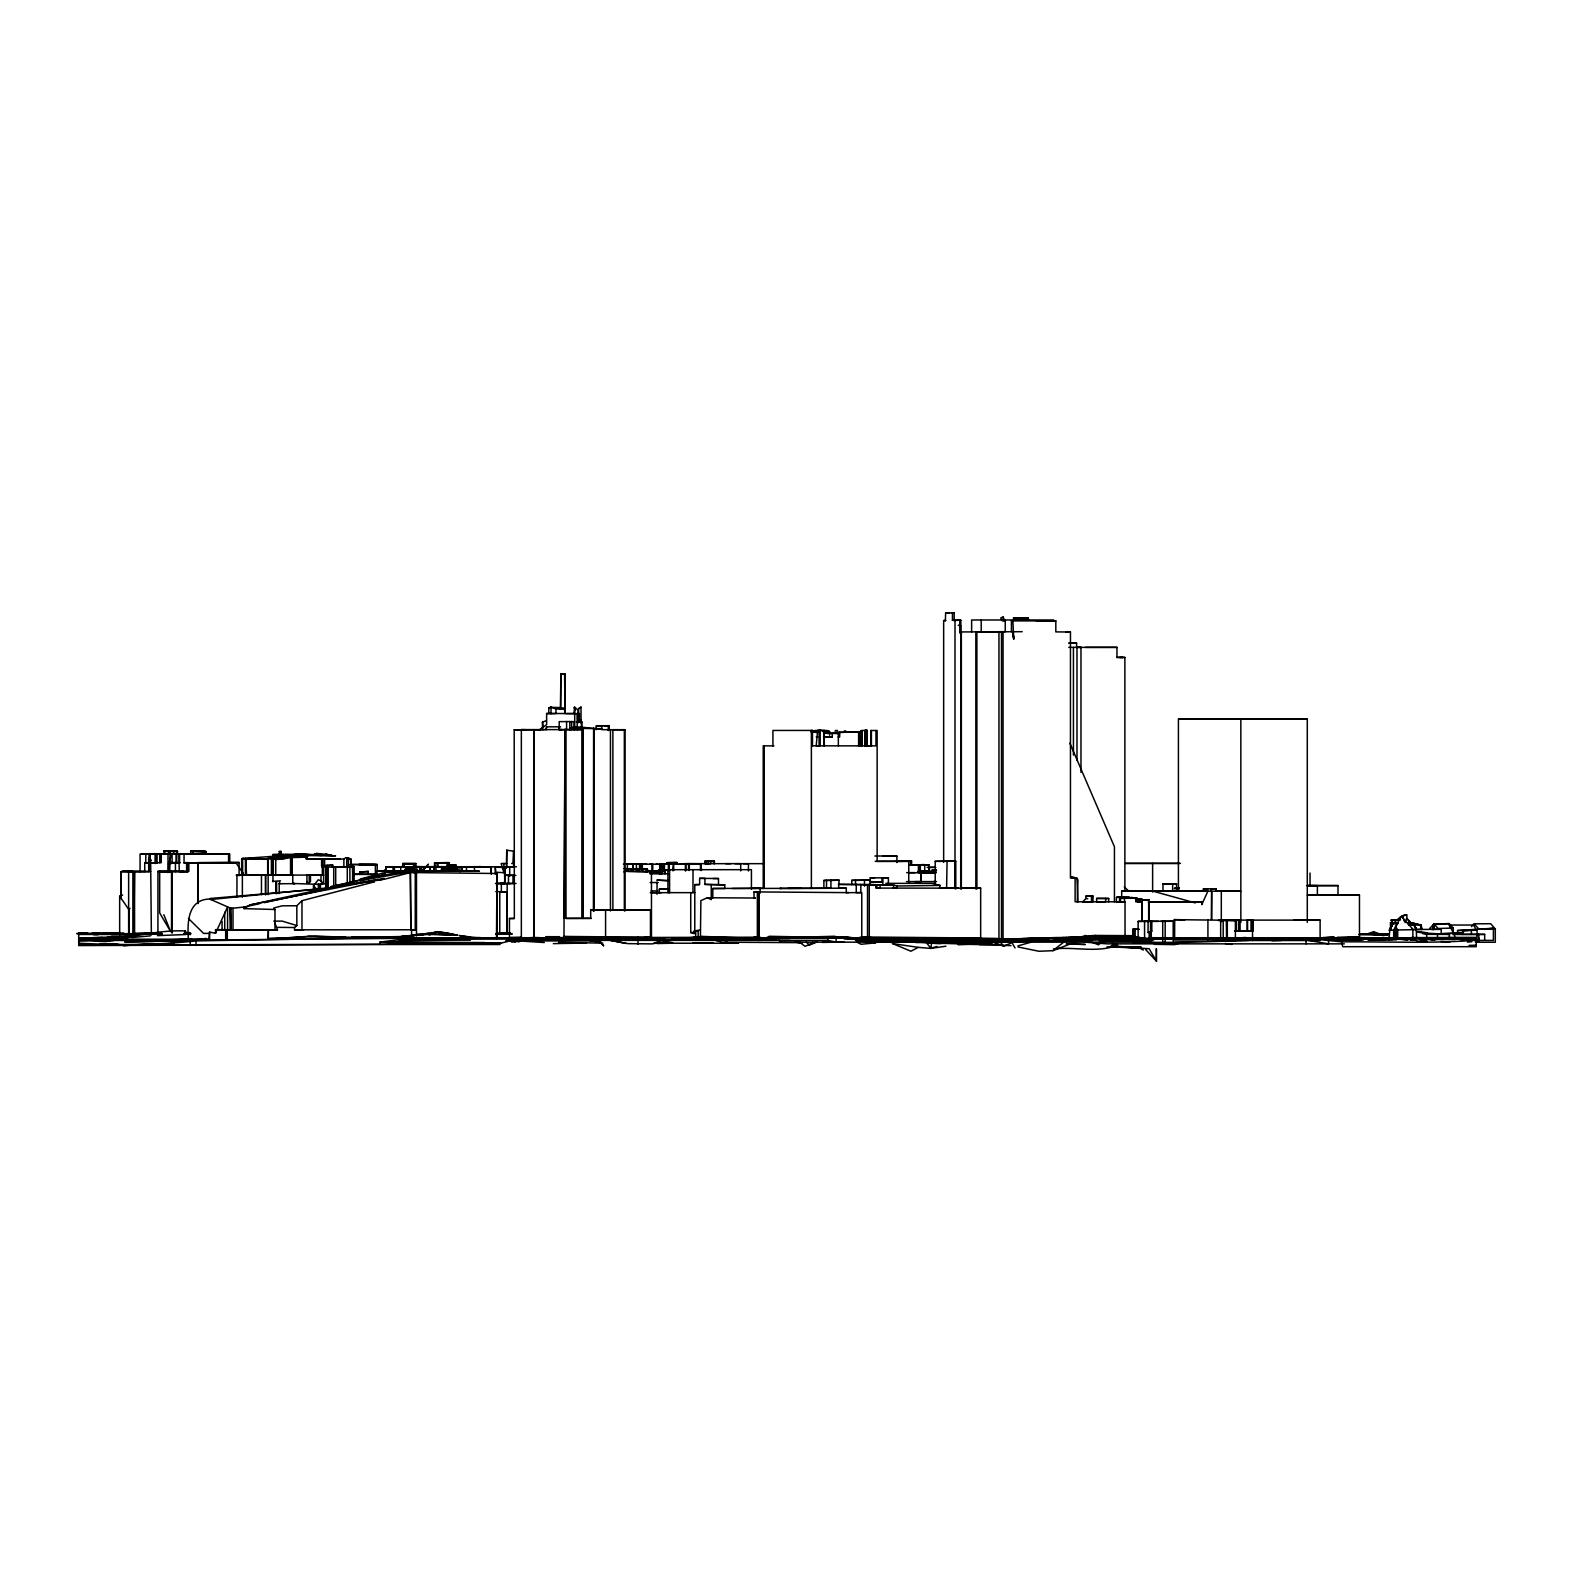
<?xml version="1.0" encoding="UTF-8"?>
<svg xmlns="http://www.w3.org/2000/svg" width="1574" height="1574" viewBox="0 0 1574 1574"><rect width="100%" height="100%" fill="white"/><g stroke="black" fill="none" stroke-linecap="round" stroke-linejoin="round"><path stroke-width="1.5" d="M491.108 873.57L491.285 867.097L466.494 866.821L466.494 870.973M161.65 933.362L146.402 933.795L162.102 933.736M1334.083 936.983L1319.425 937.848L1334.024 937.396L1329.184 937.809M564.574 709.028L564.948 713.534M190.611 934.543L185.319 934.13L187.208 933.382M559.183 729.667L559.183 721.64L569.808 721.561L569.808 729.647L559.183 729.667L559.596 727.837M385.374 871.189L385.61 869.832L384.43 870.088L385.374 871.189L376.029 871.15L376.029 875.538M1389.114 938.124L1385.1 938.675L1389.075 937.533M546.631 726.814L546.04 729.667L546.631 726.814L560.58 726.814M511.688 866.802L513.636 866.802L513.636 851.219L506.769 850.157L506.316 868.376M340.004 858.873L307.304 859.089L305.809 854.505L298.352 854.348L298.352 856.394L305.809 857.023M306.93 883.014L306.93 875.223L310.452 875.203L310.452 881.479L309.212 883.152L306.93 883.014L307.304 881.538M1390.176 928.621L1390.176 928.621C1390.236 924.076 1413.649 903.889 1405.011 922.6M513.636 851.219L513.026 863.536L511.688 863.516M208.909 938.989L209.617 932.083L215.54 933.264L227.581 906.899L227.581 929.703L230.138 929.742L230.138 908.021L209.657 899.01C186.755 899.639 187.385 924.135 188.427 940.878M958.881 625.252L960.514 625.37L958.31 625.35M274.978 923.21L277.477 929.821L231.024 929.762L230.138 908.021M1333.926 937.789L1349.193 937.376M1345.632 938.93L1350.905 938.635L1346.754 938.852M764.098 937.907L829.852 937.651A283.753 229.096 -90 0 0 823.025 937.317L795.755 937.337A141.562 114.292 -90 0 0 788.948 937.337L764.098 937.907L764.02 940.367M368.021 874.436L368.139 871.347L359.659 872.035L359.659 874.416M83.147 934.169L78.7 933.835L162.102 934.031M1125.567 937.848L1126.925 939.068L1126.059 938.045M1039.312 938.911L1082.951 936.805L1080.335 937.317L1085.371 935.507L1085.371 937.789L1095.799 935.448L1134.48 935.684M1390.255 929.309L1392.38 923.741L1390.472 929.565M1392.38 924.095L1390.058 929.427L1392.754 924.332M1351.535 938.635C1334.181 938.635 1369.026 937.573 1358.283 937.651M1393.679 939.973L1393.679 930.175L1401.194 916.343L1412.803 929.073L1412.94 937.927M578.642 708.654L581.042 707.238L578.642 708.654L578.642 722.722M330.501 887.657L210.778 899.502L210.778 898.439L331.445 888.11M651.892 864.185L651.892 871.268L659.978 870.717L659.526 864.185M1171.292 943.849L1171.981 942.826L1248.576 940.426M477.197 937.907L759.77 937.199L759.77 940.367M1388.898 939.973L1389.94 928.66M147.602 933.677L82.104 933.677M1395.626 937.907L1395.626 926.358L1397.555 923.997M421.95 871.504L428.462 864.165L422.953 870.068M128.871 935.015L128.871 909.556L130.012 908.296M299.237 856.354L268.19 858.676L268.151 894.603M521.899 938.576L519.027 941.586L506.375 941.095M1471.513 926.614L1474.228 923.82L1490.696 923.722L1495.3 928.975L1495.3 942.255L1476.392 942.255M1429.763 928.345L1433.402 924.627L1433.048 929.545M1433.048 924.627L1449.142 923.604L1453.215 928.03L1453.215 934.917M274.978 929.801L274.978 909.497L273.738 908.021L282.218 905.817L296.837 905.758L301.972 900.682L374.022 881.952L374.022 880.476L384.312 879.256L410.519 872.547L410.853 929.762L410.243 872.626M313.482 890.569L313.482 885.788L318.263 879.768L320.998 880.928L322.336 883.703M300.3 854.643L303.625 854.288L267.678 858.519L267.678 875.085M272.479 881.401L280.487 880.81M1101.918 941.685L1098.475 944.853L1092.022 942.255M1147.426 940.524L1153.349 939.422L1138.14 941.114L1099.144 940.701L1125.076 940.052L1112.051 939.107M277.477 927.342L294.554 927.519L296.837 925.551L296.837 905.758M188.9 939.206L87.691 939.304C120.923 942.196 151.911 929.309 185.201 930.962L185.339 933.992L187.837 933.382M560.836 673.869L560.58 707.808L560.836 673.869L565.105 674.046L565.105 713.593L564.574 673.967M119.939 933.5L78.7 933.402L78.7 945.561L380.2 944.518L380.2 942.039L500.768 943.2C514.914 939.678 527.034 936.432 542.263 937.888M384.312 878.41L330.048 887.52L379.531 874.888M747.67 938.576L672.865 938.911L699.466 938.242L701.768 936.392L748.083 938.143M348.405 858.066L348.405 866.802L350.825 866.802L350.825 858.912L345.808 857.594L343.88 859.089L305.612 858.735M1018.083 946.977L1038.938 951.267L1052.927 950.676L1063.355 942.433M806.222 942.177L809.429 944.951L812.814 942.275M1151.814 921.282L1148.076 921.302L1148.076 932.516L1151.814 931.1L1151.814 921.282L1173.201 921.262L1173.201 942.373L1132.709 942.373L1132.709 929.309L1139.084 929.25M1085.922 898.518L1082.814 901.843L1092.986 901.823L1092.986 896.059L1085.922 896.118L1085.922 898.518L1087.772 898.734M1333.749 937.966L1297.92 938.832L1412.429 939.403L1420.555 941.842L1427.284 941.862L1419.551 939.462L1476.215 938.793M117.145 939.166L78.7 939.304L111.754 939.521L106.009 940.288M1337.684 937.396L1337.782 938.773L1335.834 938.694L1337.684 937.396L1357.555 937.061M1147.721 940.445L1148.863 939.816M305.868 855.941L284.579 856.925L281.805 858.794L281.805 857.24M326.723 888.11L249.892 904.971L244.088 908.631L244.088 907.037L259.494 903.692M1148.076 932.516L1151.814 931.1M1000.749 941.429L993.863 941.311L991.62 942.59L987.075 940.524M359.993 879.315L398.871 872.449L406.033 872.527L360.112 880.633L361.627 878.666L385.984 872.271L496.99 873.511L496.99 938.458M916.816 940.839L921.4 940.957L870.461 941.783L855.784 940.622M268.583 858.263L307.343 857.141M759.022 938.635L766.007 937.848L773.247 940.367L759.77 938.852M1406.881 914.651L1400.23 917.091M945.876 946.21L930.864 948.394L918.272 947.371L910.893 951.227L892.635 943.593M548.814 707.966L551.372 707.021L548.814 707.966L548.814 712.747M563.964 939.501L564.968 729.569L566.345 729.608L521.348 729.608L521.348 939.501M209.657 899.01L210.778 898.439M383.623 874.298L384.981 873.609M931.749 940.544L867.786 939.56L883.86 941.232L938.852 940.426M1130.762 937.848L1127.673 939.068L1136.94 937.258L1149.65 938.635M319.01 889.29L319.01 884.391L325.68 883.801M525.047 938.694L519.027 941.586L512.396 940.504L544.309 942.551M695.531 936.786L711.054 937.396M953.451 620.431L960.829 620.215L960.711 888.857M189.49 932.516L187.916 933.146M268.111 939.107L307.835 936.392L352.95 937.297M690.73 892.635L690.73 932.516L694.783 932.457L694.783 884.627L699.643 884.431L699.643 878.351L704.916 878.371L704.916 884.391L711.271 884.608L711.271 899.62L707.336 897.751L700.883 900.623L700.371 940.426M789.991 937.907L769.765 938.419M1135.759 899.521L1141.957 899.108L1135.759 899.521L1135.759 901.843M992.958 941.882L1003.7 946.171L1012.023 942.669L1015.033 947.981M97.922 933.244L120.391 933.008M119.663 935.015L119.663 896.216L122.654 895.016M576.241 713.573L573.959 713.514L574.707 707.179L578.091 710.09L578.091 721.836L576.241 721.876M815.962 941.98L805.003 946.328L799.198 941.823M127.396 938.36L121.1 939.363L127.848 936.707M809.429 944.951L816.985 942.019M1052.927 950.676L1075.652 941.862M542.459 727.857L542.459 722.151L546.119 720.735M504.624 882.188L501.319 883.408L506.041 883.329M316.669 853.442L313.954 854.426L331.622 854.977L316.669 853.442L316.669 854.505M1061.348 938.163L1063.67 937.592L1014.482 939.048L1055.446 937.573A15.15 15.15 0 0 0 1056.646 937.533L1147.78 939.363L1229.786 938.517M1449.3 938.163L1411.248 937.632L1476.215 937.415L1476.215 946.702L1342.681 946.702L1341.658 941.842L1320.114 939.698L1364.009 939.383M1005.038 621.396L1003.13 617.008L1000.828 617.854L1001.831 620.628M373.294 877.092L360.112 880.633M1367.216 933.894L1373.512 931.828L1380.221 934.031M859.483 937.514L861.765 936.786M425.275 934.326L457.522 935.251L443.888 932.477A50.919 29.808 -90 0 0 438.772 931.887L426.928 934.267L417.11 934.346L410.598 936.589L351.651 937.022L358.833 937.396M786.567 888.444L823.891 888.307L823.891 880.437L839.119 880.22L838.844 884.372M671.764 938.714L688.645 938.714L698.148 936.864M1388.524 933.933L1373.689 934.385L1385.612 934.858M1316.907 938.832L1242.693 939.344L1261.994 938.261L1466.555 939.186M1406.881 918.744L1416.207 927.952L1416.58 937.927M652.895 871.052L652.895 872.527M79.015 934.444L139.692 934.523L134.026 936.176L78.7 938.202L102.507 937.474M1263.883 939.029L1291.152 938.065L1151.46 937.711L1247.218 938.93L1241.099 937.848M1335.834 938.694L1338.923 937.789M979.205 938.379L1013.066 938.911L979.481 940.878L923.722 941.114M1017.945 945.895L1031.068 942.177M763.174 938.635L766.007 937.848L769.391 939.363M930.293 948.335L936.983 946.486M326.841 853.934L321.765 855.528L300.3 854.229M365.129 879.177L366.349 878.843M326.841 881.696L325.739 881.735L327.038 881.715M737.163 938.596L730.375 939.245L734.901 938.891M569.572 728.25L601.858 728.703C594.834 729.883 570.536 723.627 570.044 729.628M172.963 862.67C163.303 867.904 176.347 851.79 168.025 853.423L168.025 872.626M206.312 939.639L197.694 939.855L205.958 938.438L210.09 939.993L480.385 937.651L475.525 937.632M886.024 941.626L976.824 940.563M1323.655 938.852L1327.295 937.966L1320.586 937.986M690.73 932.516L694.232 933.697L694.232 931.08L699.643 930.096M361.213 880.082L331.445 886.3M511.353 941.96L515.072 941.449M694.232 931.08L698.167 930.509L698.167 940.426M979.303 944.282L958.192 944.498L962.58 943.515M321.942 867.195L323.654 867.176L323.654 882.916L321.942 882.07M563.964 918.252L564.968 918.213M1090.92 940.465C1051.511 939.993 1011.236 942.433 972.299 941.232L976.765 941.252L923.544 941.114M952.054 942.373L939.147 943.692L911.74 941.941M264.275 902.669L326.605 889.192M409.299 937.927L412.683 937.592L394.012 937.002M1372.862 938.793L1382.916 937.533L1390.157 938.517M1242.004 937.848L1301.344 938.458L1220.794 938.714M1144.514 938.734L1173.201 938.242M244.088 907.037L231.024 908.414M574.254 937.632L571.756 937.573M844.038 942.019L822.336 942.413M940.032 885.434L932.064 883.348L885.887 883.368L897.16 886.005L940.032 885.434L939.501 888.169M877.603 939.658L874.337 939.717M249.892 904.971L374.022 880.476M279.208 893.52L279.208 883.742L280.487 883.506M496.184 934.346L510.507 934.13M841.106 937.002L851.77 939.304L845.494 937.002L836.089 936.766L773.168 937.278M420.376 934.936L423.642 934.484M1127.594 898.105L1131.706 897.377L1138.415 899.561M853.856 939.166L888.661 941.685M899.167 941.705L907.057 940.996L893.914 941.39M271.948 858.597L275.745 859.502L275.745 875.085L271.948 875.085L272.164 858.558L267.678 858.519M267.305 859.306L242.632 858.912L242.632 875.262M186.499 933.953L189.372 933.461L184.807 933.579M1411.248 929.349L1412.803 929.073M1385.12 938.478L1388.937 938.34M672.236 940.386L651.97 943.888L627.829 943.633L602.842 938.97M676.741 939.599L681.247 938.832M121.1 939.363L127.671 938.222M132.039 937.474L150.396 935.881M659.919 941.901L655.138 942.728L660.037 941.921M669.462 940.268L664.7 941.075L669.717 940.288M945.403 620.628L945.62 612.837L954.178 612.916L954.178 620.294L952.447 620.274L952.447 612.857L954.178 612.916M651.203 871.642L646.284 869.576L646.284 871.721L651.302 871.052M1140.186 941.154L1143.393 940.622L1138.14 941.114M1363.32 939.835L1325.151 939.776M271.574 938.596L280.211 938.537L269.862 938.202M412.29 935.9L437.887 931.887L444.498 934.307M517.295 938.478L380.2 937.711L196.042 940.898C157.046 945.167 117.893 945.187 78.7 943.2M1026.425 938.93L1081.771 936.983L1079.469 937.317M330.048 887.441L381.931 879.63M1421.224 929.624L1421.125 925.099L1422.03 928.916M1022.215 631.686L960.711 631.941M509.937 932.949L496.931 933.382M1471.493 938.93L1419.551 939.462L1470.529 939.068M769.115 938.379L765.062 938.379L769.391 936.274L818.441 937.317M1062.844 939.127L1053.399 939.363L1091.785 939.186L1055.761 939.363M1165.173 937.671L1148.292 938.537M1371.092 938.911L1385.1 937.711M1457.563 934.484L1457.563 930.529L1493.392 928.227L1493.392 940.406L1474.523 940.406M451.423 934.681L438.339 934.346M765.062 938.379L769.115 937.829M154.016 941.331L124.661 941.901L188.644 940.839L114.135 940.445L105.222 941.646L78.7 940.347M275.922 856.492L279.739 855.981L279.739 854.387L273.994 855.567M1076.203 937.179L1133.005 935.841M1141.052 947.233L1106.975 946.879M1132.316 937.671L1138.494 937.455M241.668 875.105L241.668 858.873L243.931 858.46L242.081 858.558L242.081 875.105L243.931 875.105M1466.496 939.973L1470.687 939.442M357.751 937.317L401.508 936.609L428.974 933.205M1483.652 929.388L1493.392 928.227M86.137 934.149L98.729 932.89L87.16 934.169M133.436 936.392L120.765 937.848L133.436 936.392L107.268 937.317M1245.703 937.455L1241.178 937.789L1269.549 937.789L1149.276 939.344L1161.573 938.97L1154.588 939.245L1161.573 938.97L1156.91 939.127M446.819 866.999L446.819 865.228L456.007 865.07L456.007 866.999M912.684 941.39L914.199 941.232M1037.148 940.426L1048.461 940.642M1114.726 938.97L1121.77 938.537C1085.234 941.272 1041.535 941.744 1000.926 939.658M619.153 938.812L627.967 939.993L638.021 938.891M923.781 942.039L915.871 942.59M1252.983 930.883L1253.12 920.101L1247.139 920.101L1247.139 930.903L1234.606 930.864L1252.983 930.883L1247.139 930.903M1062.981 938.95L1072.366 937.966M1385.71 939.521L1367.786 939.757L1392.439 940.131M446.819 865.228L456.007 865.07M1037.955 940.996L1043.385 940.465M1082.519 938.852L1134.854 937.042M811.063 731.241L811.81 733.307M859.699 745.86L859.699 731.871L834.063 732.52L860.978 731.949L860.978 745.86M242.081 858.558L278.519 855.922M88.439 934.071L97.647 932.811M706.077 938.911L692.127 940.17L681.129 938.95M1074.57 938.498L1067.172 939.107M288.416 855.076L292.528 854.721L281.215 854.485L281.215 851.514L279.287 851.534L279.287 856L299.69 855.548L299.69 854.426M980.464 940.445L1010.803 938.911M573.546 938.989L578.524 938.852M1141.878 921.144L1141.878 901.764L1136.999 901.784L1136.999 898.124L1120.491 898.361L1120.491 901.784L1121.652 901.784M1467.48 942.098L1471.847 941.724M472.554 937.966L475.899 937.632L459.195 935.546L470.882 937.455M1388.898 937.73L1412.94 937.77M241.668 858.873L267.678 858.853M334.731 866.821L332.783 866.821L332.783 865.149L321.608 865.838L321.608 859.207M1235.393 938.124L1223.195 938.458M1103.394 938.045L1118.189 937.435L988.197 939.796M858.617 745.86L858.617 731.949L859.699 731.871M177.488 851.436L164.109 851.298L177.488 851.436L177.488 853.993M273.325 858.519L307.028 855.941L273.325 858.597L273.325 875.085M376.029 871.248L413.529 871.347M979.481 940.878L1007.734 939.757M1008.009 939.166L1012.318 938.93M1033.98 938.045L1016.666 938.832M505.077 932.989L500.198 933.343L509.937 933.185M1019.716 938.773L1015.269 938.93L1021.939 938.852M1129.07 940.918L1132.729 940.642M1362.75 934.071L1363.458 934.071M254.181 858.105L246.233 858.656M649.885 864.185L652.757 864.185L652.757 871.071L660.982 870.461M1125.036 935.664L1125.036 901.784L1075.121 901.804L1075.121 877.721L1070.458 878.056L1070.458 632L1055.82 631.902L1055.82 620.904L1036.243 620.884M422.009 934.641L427.4 934.248L400.78 936.569M1084.781 938.714L1132.965 937.101M1383.841 934.149L1387.284 933.913M191.536 938.675L175.167 940.052L188.9 939.953M332.783 865.149L321.608 865.838M1120.491 898.361L1136.999 898.124M1382.857 934.72L1387.245 934.444L1378.765 934.681A97.804 95.542 -90 0 1 1370.383 934.444L1359.188 934.326M839.119 880.22L823.891 880.437M114.548 933.992L123.953 933.343L99.005 934.149L158.797 933.461M78.7 941.016L88.203 940.367M275.745 859.502L284.914 858.892M654.272 872.999L659.349 872.999M574.018 939.029L576.891 938.989M1312.696 938.458L1321.983 937.848L1306.715 938.694M1373.669 938.714L1433.127 938.104L1425.159 937.809M100.224 943.751L115.355 943.692L123.657 945.561L152.462 943.692M401.508 936.609L410.125 936.038M321.942 875.183L320.23 875.183L323.811 875.046L319.404 875.046M823.891 888.307L830.915 888.267L830.915 880.26M270.512 938.95L316.335 936.117L345.749 937.278M497.915 933.992L499.371 933.795L495.849 933.677L510.389 933.48M1014.227 939.855L1008.796 939.855M1093.891 938.261L1087.044 938.576M1154.627 938.399L1158.208 938.183M177.252 853.738L177.252 851.278L163.814 850.786L164.109 853.974M1092.986 896.059L1085.922 896.118M699.466 938.242L748.083 938.438M1232.068 938.537L1226.284 938.891L1269.549 937.789L1233.937 937.829M230.906 929.762L231.103 907.923M1014.03 939.835L971.001 940.662M1484.676 940.308L1484.676 934.405L1462.58 934.484L1462.58 930.765L1477.061 929.998L1477.061 940.308M769.922 938.399L760.242 938.498L769.961 937.848M774.821 937.573L788.869 937.356M992.741 939.521L985.934 939.835L998.683 939.658L827.963 937.533L827.963 940.367L836.089 942.157L836.089 936.766L887.264 939.717M1381.46 934.346L1360.841 934.13M817.634 730.513L820.88 730.434L817.634 730.513L816.198 745.84M1062.903 937.651L1066.779 937.573M1462.58 930.765L1477.061 929.998M1004.743 939.56L1024.635 938.596M987.351 939.776L905.876 940.308L910.402 940.19M1116.635 938.045L1125.941 937.573L1103 938.006M1130.585 937.356L1135.228 937.12M359.659 872.035L368.021 871.622M893.579 888.13L893.579 885.001L888.385 885.001L888.385 877.879L881.991 877.879L881.991 882.129L870.245 881.932M122.241 939.894L116.555 940.17L189.018 939.776L111.557 939.658M571.519 937.573L476.194 938.124M929.329 940.898L939.245 940.426L931.257 940.839M1007.793 940.426L1017.493 939.973M947.076 861.273L955.162 861.234L955.162 888.189L946.604 888.189L947.076 861.273L935.212 861.332L935.212 883.998M108.665 933.992L118.05 933.539M1095.799 935.448L1084.663 935.979L1085.371 937.789L1085.371 935.507M1007.675 940.445L1017.237 939.993M1041.142 938.871L1081.771 936.983M1476.215 940.249C1431.238 943.652 1386.576 941.567 1341.658 941.842M911.582 861.096C910.185 859.975 910.185 866.212 911.582 864.933L911.582 861.096L895.98 861.332M992.486 940.288L1017.473 939.835M1441.823 933.638L1463.486 932.89M1441.548 933.736L1462.935 933.067M1455.222 939.521L1430.412 939.383L1434.917 940.032M917.524 871.622L929.25 871.268C925.355 870.52 910.421 872.606 922.462 872.704L922.462 871.543M1211.626 938.183L1152.443 939.304L1184.356 937.868L1152.443 939.304L1269.549 937.789L1247.985 937.789M1385.966 938.714L1276.357 938.379M298.017 854.702L295.794 854.623L297.82 853.679L298.017 854.702L273.994 854.662M413.549 863.555L413.549 867.963M261.678 875.262L268.367 875.242L245.446 875.262L245.446 858.401M646.284 871.721L647.032 868.75L647.032 870.835L646.284 869.576M123.657 945.561L174.104 943.416L174.104 945.561M1422.857 933.795L1424.804 933.697M1322.632 938.163L1327.295 937.966M1354.525 937.573L1361.353 937.651M1368.652 938.202L1234.606 939.029M869.497 745.86L867.038 745.86L867.038 730.257L865.09 730.316L865.09 745.86M1381.559 934.641L1387.147 934.405M1071.953 877.682L1075.121 877.721M157.459 935.625L185.771 934.543M1108.922 940.426L1099.577 940.445M1242.693 938.517L1344.767 938.852M865.09 730.316L867.038 730.257M947.627 939.363L936.451 939.403M1161.573 938.97L1152.443 939.304L1225.261 938.183M1457.563 930.529L1467.322 930.155M1359.031 934.661L1379.788 934.72M1425.277 934.326L1449.3 934.425L1427.146 933.185M776.179 937.986L834.279 936.255L844.333 938.616L878.469 939.383M889.822 940.642L856.748 939.698M936.353 940.465L1016.784 939.265M1083.463 938.891L1134.972 937.061L1098.436 938.301M1383.192 938.871L1389.881 938.655M943.652 620.569L945.62 620.51L943.652 620.569L943.652 862.355M952.447 620.274L960.829 620.215M381.833 874.357L384.981 874.239M1148.941 899.718L1137.018 899.994L1148.941 899.718L1148.941 921.302M630.466 938.576L649.472 938.911M1035.062 940.996L1049.76 940.78L1030.852 940.386M604.121 725.811L608.863 725.693L608.764 729.706M667.061 864.185L667.061 862.67L676.958 862.513L676.958 864.205M712.373 861.411L714.399 861.352L714.399 863.673M627.967 939.993L664.74 938.852M1116.478 938.773L1109.414 938.989L1111.185 939.048M1141.366 947.646L1136.881 947.784L1139.93 948.04M667.061 862.67L676.958 862.513M495.515 883.408L504.782 883.132L504.782 866.802M99.378 934.189L111.42 933.835M1453.215 928.03L1438.105 928.503L1433.993 924.017L1449.142 923.604M298.017 853.738L290.285 855.016M710.72 861.293L710.72 863.693L704.837 863.673L704.837 861.253L713.986 861.194L713.986 863.673M101.346 934.189L113.249 933.854M1147.997 940.426L1152.739 940.308M1271.871 940.721L1281.551 940.445M1325.151 940.249L1361.116 939.717M350.51 866.605L346.752 866.703L346.752 858.833L348.129 858.283L350.51 859.089L351.002 866.585L328.199 867.117L328.238 889.546M706.018 861.411L708.398 861.352L708.398 863.693L706.018 863.673L706.018 861.411L714.399 861.352M496.754 933.559L510.133 933.205M878.194 940.957L888.07 940.622M1353.128 937.573L1359.287 937.573M1388.229 938.675L1364.068 938.498M577.815 713.632L579.409 713.593L579.409 721.974L581.868 721.994L581.849 918.39L565.991 918.409L565.991 729.549L581.849 729.608L569.572 729.608M413.155 869.478L412.506 871.032L413.155 869.478L404.951 869.458L404.951 870.993L410.46 871.091L413.805 871.052L413.805 869.478L410.46 869.458L410.46 871.091M955.772 889.015L955.772 861.234L935.212 861.332M184.552 933.697L189.392 933.579M204.777 939.599L146.028 940.583L202.377 938.714M772.421 937.907L795.46 937.317M854.407 939.304L858.971 939.186M862.375 939.403L865.798 939.324M864.992 939.383L844.333 938.616M856.099 938.93L890.038 939.993M938.694 939.403L943.141 939.304M974.975 942.019L921.223 942.078M1035.121 941.193L994.748 941.036L1019.716 939.58M958.192 944.498L991.895 943.652M596.231 729.687L596.231 725.948L608.863 725.693M353.107 883.211L352.497 866.605L353.973 866.566L353.973 883.23M185.339 933.598L189.49 933.382M509.838 933.579L505.195 933.677L510.881 933.716M509.445 937.435L521.565 937.14M1368.062 933.992L1360.034 934.09M596.231 725.948L601.74 725.83L601.74 729.667L610.456 729.687L610.456 911.012M414.946 863.87L402.688 864.126L414.946 863.87L414.946 867.038M326.841 867.136L325.739 867.176L325.779 887.854M350.274 866.664L353.107 866.585M911.09 861.253L897.121 861.391M832.705 937.317L837.388 937.219M657.027 943.554L673.082 943.2M1476.215 945.403L1469.034 945.561L1476.215 945.561M1216.918 891.179L1240.804 891.218L1203.362 891.218L1203.362 888.936L1216.19 888.739L1216.19 891.218M189.214 939.048L185.181 939.127L187.995 939.127M470.37 940.229L398.301 939.776L380.2 942.039L402.393 943.357L500.768 943.2M753.749 937.317L759.77 937.199M1362.356 938.281L1386.969 937.809M353.973 866.566L349.881 866.664L349.94 882.699M393.953 867.058L417.307 866.782M428.502 871.17L386.771 871.052L390.293 871.15M261.855 875.262L292.744 875.242L292.744 883.467L319.01 884.391M851.75 884.588L851.75 880.358L870.127 880.181L870.127 884.745L838.47 884.411M152.225 933.284L133.967 933.618L152.914 933.618M545.725 936.687L559.518 936.707M521.565 938.124L527.349 938.596M553.281 943.633L586.374 943.042M308.701 855.43L297.407 854.741L308.701 855.528M659.29 892.674L659.29 889.251L668.871 889.074L668.871 892.674M1119.547 897.455L1119.547 901.902L1116.399 901.922L1116.399 897.396L1129.522 897.298L1116.969 897.023M448.137 934.326L441.625 934.346M772.342 937.77L807.128 937.14M1395.626 926.358L1397.692 929.959L1412.94 929.703M1250.248 938.124L1269.549 937.789M838.076 733.405L827.412 733.405M838.076 737.006L839.67 737.006L839.67 731.989M316 855.115L308.032 855.154L311.239 855.194M434.798 866.664L434.798 862.808L448.964 862.631L448.964 866.664L414.611 866.664M434.798 862.808L448.964 862.631M936.117 872.665L928.207 872.645C930.549 871.032 921.833 874.298 919.216 872.645L919.216 871.583L925.591 871.524L925.591 872.645M78.857 933.52L81.041 933.657C63.668 933.441 106.029 933.5 78.7 933.343M208.909 933.362L203.656 933.441L188.427 918.508M694.39 937.455L672.728 938.675M1135.149 937.199L1138.927 937.14M984.616 942.295L934.149 943.042L1011.039 945.62M1337.329 938.32L1311.732 938.694L1344.59 938.399M823.576 731.418L828.613 731.359L823.93 731.438M954.769 887.638L955.162 861.234M383.564 871.189L388.975 871.111L382.344 871.052L404.951 870.993M242.258 875.262L236.179 875.301L238.107 875.282M653.781 872.921L660.765 873.058M935.9 872.685L932.261 872.704L932.261 870.009L936.471 869.95M1400.526 919.944L1391.16 920.082L1392.518 922.285M760.281 938.478L770.079 938.36M774.998 938.281L789.715 938.084M1431.514 929.388L1441.213 929.29L1441.213 933.913M1418.449 932.241L1422.857 932.792M979.441 944.597L997.621 944.361M551.097 713.593L555.956 713.534L555.956 708.93L551.097 707.316L550.959 713.632L546.631 713.514L546.631 724.67L539.587 729.687L544.112 729.687M272.735 856.276L272.735 854.603L278.519 854.525M704.837 861.253L713.986 861.194M932.261 870.009L935.9 870.009M506.926 883.506L516.056 883.486M851.75 880.358L870.127 880.181M142.309 933.953L151.694 933.854L136.407 933.874L161.197 933.48M183.784 933.48L190.788 933.402M1413.216 929.742L1416.58 929.703M714.891 938.97L719.574 938.911M972.201 940.445L977.021 940.78L944.223 940.78L972.437 941.193M1152.148 940.229L1139.674 940.111M1304.984 938.773L1237.872 939.442M402.472 867.058L402.787 863.555L415.93 863.555L415.93 868.002M928.935 864.775L919.944 864.834L928.935 864.775L928.935 872.999M797.9 888.307L799.376 888.287M99.595 934.169L121.591 933.933M1415.675 929.486L1419.905 929.447M632.138 939.501L702.988 938.891M774.762 938.34L789.282 938.202M692.934 942.787L713.081 942.688M1176.467 938.891L1220.657 938.871M1437.042 938.104L1449.969 937.966M415.93 863.555L402.787 863.555M491.619 866.821L487.979 866.821M310.452 875.203L309.212 875.223L309.212 883.152M928.286 871.504L933.677 871.465M1216.19 888.739L1210.957 888.798L1210.957 891.218M848.661 892.635L757.35 891.927L757.35 940.426M1353.089 895.212L1359.464 895.173L1359.464 937.789M111.42 934.759L139.692 934.523M510.35 933.933L507.182 933.953L511.589 934.13M517.295 938.832L398.301 939.776L398.301 937.632M728.88 938.97L719.967 938.773M1233.859 938.655L1243.224 938.576M1320.527 938.832L1327.472 938.871L1290.129 938.517L1293.71 938.97M1476.215 937.73L1447.923 937.632M977.788 631.961L981.901 631.922M1070.458 632L1066.11 632.02M569.808 721.561L573.959 721.679L573.959 729.667M562.036 729.608L558.986 729.608M829.596 735.176L829.596 731.457L822.769 731.517M279.287 851.534L281.215 851.514M434.542 866.723L434.542 863.024L448.846 862.965L449.22 866.703M415.457 866.684L420.356 866.644L415.28 867.038M919.216 871.583L936.117 871.445M929.25 872.704L926.24 872.724L926.24 871.248M510.055 883.526L501.358 883.545L501.358 891.828L506.926 891.828L506.926 933.894M751.664 888.385L764.059 888.307M781.294 888.444L779.819 888.464L786.036 888.444M788.062 888.366L801.068 888.287M846.281 892.635L846.281 888.189L838.667 888.267L838.667 884.372L860.84 884.49L860.84 892.635L856.256 892.635L856.256 884.431M1138.14 942.373L1138.14 921.38L1148.076 921.302M1158.503 921.38L1138.14 921.38M1160.746 921.38L1173.201 921.262M1399.345 919.905L1391.141 919.964L1392.321 922.797M215.54 933.264L215.54 929.703L227.581 929.703M415.241 872.606L415.241 929.762L411.601 929.781L411.601 936.432M1416.305 929.506L1441.213 929.29M563.964 936.412L650.436 937.317L644.219 937.337M973.794 939.835L982.825 939.894M608.174 729.706L610.456 729.687M623.599 729.726L625.016 729.726L625.016 910.992M157.066 862.946L150.632 862.847M149.018 862.69L144.729 862.709L144.729 871.406M434.542 863.024L449.22 862.965M954.769 861.234L955.772 861.234M640.224 864.185L641.444 864.185L641.444 870.501M639.89 868.573L640.461 864.185M397.12 866.782L459.982 866.979L459.982 871.721M457.995 866.802L480.7 866.664M448.669 869.123L457.955 869.064L457.955 870.934L479.421 871.189L413.549 870.973L448.669 870.953L448.669 869.123L441.428 869.005L441.428 870.875M627.239 868.868L647.268 868.789L647.268 871.721L646.166 871.701M157.931 935.015L157.931 871.386L188.86 871.347L188.86 862.65L184.06 862.65L184.06 853.757L176.032 853.954L176.032 862.847M649.826 872.94L657.696 872.901L650.377 872.901M246.213 875.262L236.946 875.124L236.946 897.062M294.515 883.663L279.208 883.742M920.77 881.597L921.243 872.626L920.77 881.597L914.848 881.597M712.806 897.967L712.806 888.503L760.124 888.228L760.124 893.127M732.323 888.523L846.281 888.189M1203.362 888.936L1207.494 888.917L1207.494 891.218M707.336 897.751L755.382 898.026L754.025 898.046L754.025 891.946L759.121 891.946L759.121 940.426M120.667 933.953L113.308 933.992L118.758 934.169M190.218 933.776L185.417 933.815L190.395 933.854M876.875 884.804L876.875 888.13L880.082 888.13L880.082 884.824L867.668 884.647L875.774 884.667L875.774 888.09L980.661 888.169L980.661 938.045L861.922 936.963M499.863 943.967L78.7 945.049M1069.317 643.117L1076.596 643.097L1076.596 647.386M509.445 939.501L509.445 918.488L514.344 918.488L514.186 729.785L526.405 729.726L521.348 729.608M564.22 918.193L564.968 729.569L564.869 918.252M858.617 731.949L860.978 731.949M284.973 854.485L304.254 854.426M311.691 854.879L308.661 854.879L315.351 854.82L298.352 854.348M170.346 862.67L177.685 862.65M197.99 862.611L197.99 903.633L197.911 862.611L239.091 862.493L239.091 875.715M172.215 933.048L172.215 871.681L158.895 871.662L187.955 871.662L187.955 862.847L184.02 862.847L228.584 862.513L228.584 853.797L215.54 853.934M385.748 870.973L385.748 866.802L393.028 866.782L393.028 870.953M419.786 866.762L416.107 866.782L419.786 866.762L419.786 871.504M503.09 867.451L495.259 867.215L495.928 872.271L503.896 872.685L501.162 863.496L506.69 863.516M413.608 866.841L462.284 866.841L462.284 870.973M405.915 871.052L405.915 869.242L410.853 869.222L414.415 869.222L414.415 871.071M927.086 867.372L933.874 867.353M121.001 871.642L150.632 871.504M175.58 871.386L179.239 871.386L178.944 853.738L184.473 853.757L176.76 853.718L176.76 862.65L172.097 862.847L172.097 854.013L176.76 854.013M179.652 871.386L184.06 871.366M292.744 875.242L290.541 875.242L290.541 858.086M1162.989 891.14L1162.989 883.762L1176.545 883.86L1176.545 888.759L1178.69 888.739L1178.69 891.14L1126.453 891.081M1162.989 883.762L1176.545 883.86M659.29 889.251L666.077 889.212M495.751 891.612L506.926 891.828M1307.896 895.252L1352.774 895.212M1077.285 901.843L1077.954 880.023L1076.97 878.213L1070.95 876.541M1137.018 901.784L1141.878 901.764M294.554 927.519L294.554 929.821L301.972 929.781L301.972 900.682M1132.709 929.309L1138.868 929.29M1495.3 928.975L1478.793 929.014L1474.228 923.82M114.331 934.169L119.231 934.149M1388.898 930.195L1393.679 930.175M672.196 937.947L748.594 938.635M731.221 938.97L757.389 938.891M653.741 943.2L738.521 943.279M1015.545 619.979L1017.925 619.979L1017.925 617.854L1013.558 617.775L1013.558 619.979M1078.761 647.367L1080.984 647.367L1080.984 772.381M566.502 713.652L575.041 713.632M1245.88 718.846L1250.445 718.846M623.166 729.726L624.347 729.726L624.347 910.716M817.634 732.402L811.791 732.166M817.634 745.84L819.09 745.84L819.09 730.434M160.036 853.718L141.562 853.738L228.584 853.797M186.834 853.777L190.907 853.777M272.735 854.603L283.32 854.584M908.749 883.348L908.749 861.312L877.131 861.372L877.131 730.493L870.894 730.493L870.894 745.86M179.239 862.65L170.071 862.67M229.745 862.513L239.091 862.493M180.105 862.847L175.442 862.847L175.442 871.662M691.498 863.693L689.333 863.693L689.333 870.461M725.712 863.673L730.592 863.673M350.274 864.46L377.229 864.48L377.229 871.76M642.349 870.717L642.349 864.205L624.721 864.185M656.24 864.165L657.755 864.165M669.639 864.205L668.399 864.205L668.399 870.678M684.906 864.185L687.956 864.185M692.914 864.205L701.158 864.185L668.773 864.205L668.773 870.678M910.402 864.992L919.55 864.972M479.342 866.664L480.995 866.664M345.808 866.821L343.88 866.821L343.88 859.089M423.681 867.018L425.039 867.018M432.594 867.018L436.018 866.821L436.018 870.973M435.152 866.664L437.159 866.664L437.159 862.808M441.822 870.835L412.801 871.052L477.945 871.032L455.968 870.875M651.892 871.268L659.25 871.268M881.991 882.129L870.245 881.578L870.245 877.8L874.731 877.8M892.655 888.149L897.16 888.149L897.16 886.005M962.383 888.189L980.661 888.169M955.162 888.189L958.409 888.189M1307.286 895.193L1359.464 895.173M1108.706 901.823L1108.706 898.498L1096.645 898.42L1096.645 901.843L1105.676 901.843L1105.676 898.42L1096.645 898.42M1120.491 901.784L1125.036 901.784M1148.312 901.863L1201.749 901.745L1201.749 904.657L1207.868 891.238L1121.691 891.14L1121.691 897.003M565.991 918.409L590.703 918.35L590.703 909.713L650.456 910.264L650.456 937.061M581.849 918.39L591.391 918.39M1218.709 920.062L1220.657 920.062L1220.657 941.016M1145.872 921.321L1144.554 921.321L1144.554 942.373M1454.691 938.32L1454.691 934.307L1484.676 934.405M599.301 937.73L599.478 940.367L827.963 940.367M768.014 938.596L759.809 938.596M775.372 938.576L790.089 938.537M601.347 942.767L589.404 940.327M1053.734 619.979L971.63 619.979L971.63 632M1011.433 620.884L1012.869 620.904L1013.754 638.926L1012.869 631.627L1011.433 631.627L1011.433 620.884L1055.82 620.904M1068.805 647.367L1116.969 647.367L1116.969 657.401M1080.984 647.367L1076.99 647.367L1076.99 760.301M1085.509 647.386L1116.969 647.367M1117.579 657.42L1124.879 657.42L1124.879 891.14M1119.704 657.44L1122.695 657.44L1116.714 657.42M546.631 713.514L573.959 713.514M1244.7 718.865L1178.414 718.885L1178.414 888.405L1179.379 887.854L1174.716 887.834M1250.149 718.865L1307.286 718.846L1307.286 922.423M1179.379 718.885L1307.286 718.846M607.879 729.726L625.016 729.726M812.479 745.84L812.479 730.434L772.932 730.454L772.932 745.86M814.801 730.493L827.471 730.513M835.263 730.513L837.486 730.513M875.97 730.493L875.97 745.86L861.686 745.86L861.981 730.493L861.981 745.86L811.791 745.84M812.4 731.989L816.985 731.989M837.152 733.386L838.352 733.386L838.352 745.84M823.517 736.986L832.213 736.966L832.213 733.307L823.517 733.307M773.877 745.86L763.233 745.86L763.233 888.149M205.505 851.573L192.422 851.455L205.505 851.573L205.505 853.993M157.066 853.718L157.066 862.69L155.551 862.69L161.237 862.67L161.237 853.777L192.362 853.777M204.6 853.757L211.939 853.757M161.237 853.777L171.369 853.777M184.02 854.013L229.725 854.033L229.725 862.808M305.868 855.174L307.028 855.941M259.198 858.401L252.961 858.401L259.966 858.283M875.183 861.352L908.749 861.312M184.02 862.847L235.943 862.808L243.144 873.275M172.097 862.847L179.574 862.847L179.574 853.993M229.174 862.808L235.943 862.808M1125.489 863.398L1180.441 863.378M685.398 870.973L685.398 863.673L764.413 863.673M1125.607 863.398L1179.477 863.418M623.442 864.205L666.786 864.185M689.569 864.205L693.524 864.205L690.396 864.165M349.094 864.579L375.379 864.618L375.379 874.455M917.327 864.952L920.318 864.972L920.318 873.727M331.878 866.821L353.402 866.802L353.402 883.408M386.751 867.077L404.302 867.058L404.203 863.536M454.374 866.999L503.09 866.802M516.37 866.782L504.447 866.802L504.782 883.132M350.825 866.802L353.402 866.802M385.748 866.802L400.032 866.821M455.063 866.841L462.284 866.841M466.494 866.821L474.915 866.821M495.239 866.821L500.158 866.821M935.841 867.372L929.408 867.372L929.408 872.96M647.032 868.75L624.032 868.691L628.498 869.832M405.915 869.242L417.661 869.222M441.428 869.005L457.955 869.064M410.853 869.458L404.951 869.458M174.34 871.386L157.931 871.386M120.805 896.196L120.805 871.642L150.081 871.642L150.081 853.974L150.022 862.906L155.57 863.005L155.57 853.974L140.066 853.974L140.066 871.622M120.805 871.642L121.001 898.656M128.635 935.015L128.635 871.406L130.012 871.406L122.497 871.229L145.87 871.406M412.644 871.327L376.029 871.15M906.703 872.626L914.848 872.626M921.243 872.626L935.153 872.626M908.277 872.744L932.772 872.744M650.062 873.334L660.923 873.334M649.846 873.747L669.363 873.747M307.894 875.065L320.998 875.046L320.998 880.928M236.946 875.124L318.263 875.065M246.567 875.105L245.662 858.538M906.447 881.597L935.153 881.597M650.18 882.542L658.207 882.542M860.84 884.49L893.579 885.001M871.248 884.785L874.16 884.785M1306.932 885.591L1337.979 885.591L1337.979 895.35M1307.187 885.572L1316.612 885.572M1307.581 885.572L1337.979 885.591M939.953 888.189L947.076 888.189M712.806 888.503L724.748 888.503L724.748 884.785L704.916 884.391M651.124 890.923L657.775 890.923M1140.52 891.12L1151.932 891.12L1138.75 891.12M1221.306 891.218L1221.306 921.734M1121.691 891.14L1128.814 891.12L1124.229 886.89M1187.957 891.179L1197.322 891.179M650.2 892.674L694.783 892.635M846.379 892.635L861.765 892.635L861.765 938.025M651.636 892.674L661.316 892.674M711.271 897.967L707.336 897.967M1201.749 901.745L1148.646 901.764L1148.646 921.144M1174.263 938.635L1174.361 919.629L1223.195 920.219L1223.195 941.016M1221.975 920.101L1320.114 920.141L1320.114 940.504L1221.483 940.504M1221.483 920.101L1240.076 920.101L1240.076 930.805M1293.671 920.141L1310.198 920.141M1320.114 920.141L1311.496 920.141L1315.844 920.141M1218.512 920.593L1235.393 920.593L1235.393 941.016L1174.263 941.016M215.54 929.703L277.477 929.821M294.554 929.821L415.241 929.762M301.46 929.821L303.684 929.821M104.258 932.851L117.696 933.185M144.828 933.205L155.492 933.264M495.751 933.894L511.609 933.894M1362.336 934.11L1366.114 934.071M1378.253 934.72L1387.934 934.72M837.978 937.101L842.503 937.238M790.778 937.907L840.004 938.025M862.06 937.77L980.661 938.104M1108.411 937.651L1092.199 937.435M1124.977 938.124L1110.418 938.065M1125.784 937.986L1134.52 937.376L1132.67 937.337M1263.686 938.596L1261.168 938.438L1320.114 938.379M850.432 938.871L845.494 937.002M570.536 939.225L651.459 939.225M677.469 939.009L722.997 939.009M776.08 939.029L725.83 939.127M514.186 939.501L650.456 939.501M1234.764 939.304L1299.967 938.773M763.233 939.658L775.923 939.658M1007.714 939.698L1019.027 939.698M525.165 940.918L600.934 940.918M1001.221 941.429L987.39 941.331M1475.291 942L1478.793 942M1344.314 943.849L1107.053 943.849L1084.663 942.157M380.2 944.518L499.863 944.518M1053.399 948.984C1074.767 946.427 1097.531 953.372 1117.638 945.069L1111.913 943.574M1068.707 643.077L1076.596 643.097M1121.691 657.42L1124.879 657.42M1234.095 718.865L1238.108 718.865M581.868 721.994L578.091 721.836M861.686 730.493L865.051 730.493L864.893 745.86M816.198 736.947L817.811 736.947M192.697 853.757L206.017 853.777L206.017 851.514L190.71 851.042L190.71 853.738L192.697 853.757L192.697 851.2L190.71 851.042M874.888 856L896.885 856.02L896.885 862.532M739.839 863.673L734.999 863.673M639.831 864.185L642.349 864.205M643.884 864.165L646.619 864.165M661.513 864.185L674.026 864.205L674.026 862.611M684.178 864.165L687.543 864.165L684.572 864.185M630.092 864.185L632.807 864.205L632.807 870.658L632.709 864.205L627.436 864.185L627.239 871.366L647.268 871.721M377.229 864.48L359.344 864.441M414.985 866.762L400.78 866.782L400.78 870.914M179.574 871.662L185.653 871.662M919.216 872.645L928.66 872.665M187.955 871.662L186.637 871.662L186.637 862.847L187.129 871.662M353.265 874.16L377.229 874.2M352.773 874.416L377.052 874.455M508.481 875.262L513.006 875.262L513.006 883.506L508.481 883.526L508.481 875.262L510.055 875.282L504.624 875.301L515.898 875.419M933.303 881.597L936.53 881.597M839.906 888.228L842.975 888.248M1176.86 891.159L1172.512 891.159L1204.976 891.179M1388.327 934.622L1361.943 933.933M497.01 933.894L511.766 933.894L497.266 933.815M497.561 933.854L511.943 933.894M861.194 938.36L997.326 938.537M944.066 939.127L969.938 939.166M974.64 939.166L990.479 939.58M908.788 940.839L892.792 940.78M78.7 940.19L114.135 940.445M579.409 713.593L577.048 713.593L577.245 729.706M624.347 729.726L612.876 729.687L612.876 909.89M812.479 730.434L811.377 730.434L811.377 888.562M514.186 729.785L539.902 729.844M823.989 736.947L832.213 736.966M685.398 863.673L701.197 863.732L701.197 870.619M691.006 864.165L692.147 864.165M910.047 864.933L911.582 864.933M666.176 864.185L662.516 864.185L664.464 864.205L664.287 873.747M678.925 864.165L683.372 864.185M358.597 864.559L375.379 864.618M646.166 868.789L647.268 868.789M445.678 869.32L451.502 869.34L444.124 869.32L445.678 869.32L445.678 870.894M169.756 871.622L166.824 871.622L169.303 871.622M244.324 875.026L237.202 874.987L243.262 875.341M713.12 878.528L718.472 878.528L718.472 884.568M885.572 884.942L881.991 884.922L888.385 885.001M590.703 909.713L650.456 910.264M509.445 918.488L514.186 918.488M273.738 921.105L282.218 921.124L296.837 925.551M497.797 937.927L509.897 937.966M942.433 942.767L951.975 942.787M699.21 863.732L700.45 863.732L700.45 870.304M700.922 863.732L701.532 870.324M743.341 863.713L746.666 863.732M664.208 864.185L665.29 864.185M680.263 864.165L681.267 864.165M649.885 872.547L659.25 872.606M1174.283 888.72L1178.69 888.739M93.732 934.681L98.139 934.7M972.319 939.599L1020.365 939.855M485.087 942.57L380.2 942.039L434.011 943.633M882.699 855.922L896.885 856.02M747.434 863.732L748.457 863.732L748.457 871.012M911.09 864.913L920.318 864.972M412.506 871.032L413.805 871.052M870.245 877.8L888.385 877.879M268.583 875.262L271.397 875.262L271.397 858.676M754.025 891.946L755.382 891.966M854.269 939.363L860.683 939.403M983.455 941.311L987.921 941.331M652.836 872.547L660.726 872.626M1302.485 938.773L1307.797 939.068M718.019 937.671L738.914 937.829M157.616 933.264L109.59 934.13L120.549 933.854M602.803 943.141L558.652 942.334M694.783 884.627L699.269 884.686M915.95 942.039L927.991 942.157M577.048 721.954L579.409 721.974M832.213 733.307L838.352 733.386M413.49 872.586L416.48 872.626L416.48 935.999M699.643 878.351L718.472 878.528M1235.393 920.593L1226.343 920.219L1226.599 941.016M1319.406 939.521L1330.561 938.045L1326.311 938.124L1328.712 937.927L1328.456 943.849L1308.309 940.406M699.053 938.871L708.595 938.989M200.173 939.894L210.09 939.993M661.71 864.185L661.788 873.747L659.211 873.747L659.211 869.694L669.639 869.851M711.271 884.608L724.748 884.785M1327.964 939.855L1339.021 940.19M1009.996 939.698L1012.259 939.717M190.611 933.579L185.614 933.776M185.201 933.618L187.208 933.657L185.201 930.962L185.319 934.13M945.758 612.837L949.142 612.896M326.841 854.879L305.868 854.446M652.836 871.17L660.726 871.288M413.155 871.032L410.952 870.993L410.853 869.222M1077.954 901.823L1076.97 878.213M1329.636 938.871L1331.545 938.911M556.566 937.789L558.258 937.809M1017.925 617.854L1028.373 618.07L1028.373 619.979L1021.624 619.979L1021.624 617.913M1013.558 617.775L1028.373 618.07M565.892 729.608L564.22 729.569M298.883 854.446L304.254 854.721M144.729 862.709L149.274 862.788M415.497 870.973L427.439 870.953L425.728 870.875M1387.697 938.124L1355.194 937.533M1385.494 938.498L1362.73 937.671M1304.197 938.773L1305.967 938.793M1154.332 944.321L1175.011 944.656M815.273 731.3L812.873 731.32L818.027 731.497M426.928 934.267L430.174 934.976M672.924 938.655L677.548 938.734L673.436 938.34M185.22 933.736L189.175 933.815M128.635 871.406L132.885 871.484L132.885 935.015M1242.693 939.344L1231.301 939.029M1139.576 948.138L1111.008 946.249M1454.691 934.307L1462.58 934.484M436.588 932.595L433.991 932.536L439.166 932.87M305.809 855.587L335.596 855.843L305.809 854.505M659.211 869.694L661.788 869.753M1408.946 924.312L1420.732 924.745L1408.927 924.469M1066.247 944.026L1085.253 944.459L1066.975 943.849M185.319 932.851L189.942 932.969M192.697 851.2L206.017 851.514M382.482 871.406L380.987 871.366M1332.371 940.111L1336.798 940.229M999.943 939.855L1017.158 940.288M1105.676 898.42L1108.706 898.498M865.129 939.383L878.705 939.757L836.089 936.766L853.816 938.911M560.836 707.592L551.097 707.316M1352.715 937.592L1346.616 937.77L1351.594 938.498M244.088 908.631L274.978 909.497M759.042 937.651L766.007 937.848M560.58 673.908L565.105 674.046M1105.046 940.445L1142.862 940.524L1140.029 940.386M1408.396 924.568L1412.94 924.705M1415.203 929.329L1415.203 924.961L1408.651 924.548M883.25 939.776L887.775 939.934M170.346 853.502L168.025 853.423M435.86 871.091L439.52 871.209M1398.106 922.974L1390.472 922.679L1390.472 930.057M1174.361 919.629L1184.671 920.023M1390.472 922.679L1397.358 922.935M1397.987 922.974L1391.082 922.797M867.392 939.324L878.705 939.757L871.917 939.383M1171.135 937.907L1175.739 938.084M1107.053 936.943L1114.313 937.238M307.835 936.392L331.642 937.297M555.956 708.93L564.948 709.303L564.692 708.143L560.58 707.808M78.7 933.598L82.025 933.736M1415.203 924.961L1413.216 924.961M1392.38 923.741L1396.335 923.918M1327.846 937.632L1331.486 937.789M1148.095 948.728L1111.362 945.817M802.642 942.669L721.581 942.196L710.287 938.852M825.819 731.28L829.596 731.457M1401.391 939.442L1408.1 939.776L1403.634 939.442M993.863 941.311L989.574 941.055M669.166 880.614L656.83 880.141L668.045 880.732M1111.382 946.82L1139.301 948.315M1138.14 938.32L1145.872 938.734M917.976 941.429L920.239 941.547L918.645 941.095M1426.693 939.973L1426.693 932.752L1416.698 932.044M1340.025 937.927L1351.909 938.635M1133.988 946.8L1141.111 947.233M1440.899 941.468L1449.811 942M1321.078 938.104L1324.324 938.301M885.513 939.757L836.089 936.766L876.462 939.403M506.021 940.937L515.839 941.527L506.356 940.485M1383.113 938.065L1386.281 938.261M372.704 876.757L370.48 876.62M145.674 863.044L145.87 853.738M1028.589 938.773L1030.832 938.911M581.003 720.085L579.665 720.007L580.845 720.42M591.47 940.485L599.773 941.055M1341.087 938.104L1350.767 938.793M1282.18 937.868L1291.27 938.537M997.267 939.363L1006.278 939.56M1382.916 937.533L1385.71 937.77M1416.757 931.887L1426.693 932.752M1393.679 937.907L1398.715 938.32M1168.361 943.849L1148.961 942.157L781.57 942.157L778.717 940.288M728.29 938.93L732.618 939.304M885.631 941.232L883.388 940.957L887.047 941.626M506.769 940.681L515.839 941.527M177.252 851.278L173.612 850.924L173.612 853.738M445.599 932.752L457.522 935.251M1428.149 939.127L1432.655 939.58M496.99 873.511L496.479 938.458M1282.731 938.773L1278.737 938.537L1289.008 938.655M1459.728 939.442L1464.253 940.052M847.028 938.006L851.554 938.793M1225.064 943.515L1231.93 944.361L1227.582 943.77M556.409 708.005L560.836 708.556M1064.103 938.379L1066.326 938.694M651.302 871.78L624.229 871.288L624.229 872.291M843.821 937.042L851.77 938.261M1112.759 943.613L1117.146 944.243M513.498 940.465L518.358 941.173M892.32 943.554L918.272 947.371M1043.956 940.524L1046.198 940.898M1171.981 942.826L1177.883 943.849M1409.301 922.994L1417.859 924.095L1408.887 922.502M871.13 941.96L875.813 942.826L861.135 944.262L857.318 942.393M795.382 942.078L799.867 942.905M350.825 858.912L347.854 858.342L349.703 859.05M150.632 860.152L151.379 935.015M1409.733 922.797L1418.036 924.41L1408.356 922.325M603.413 938.97L626.157 943.456M1195.276 902.925L1153.014 891.179M438.772 931.887L447.803 934.326M633.26 868.71L636.427 869.576M573.723 937.101L575.474 937.651M1410.068 922.994L1413.334 924.863M1140.717 948.728L1143.354 950.047M1373.512 931.828L1377.86 934.11M371.917 880.81L374.022 881.952M128.871 909.556L119.663 896.216M151.379 860.289L148.684 858.42L148.684 871.504M723.253 938.97L726.972 941.606M294.515 884.017L292.744 882.345M313.482 885.788L316.571 889.015M1145.813 949.791L1156.496 961.163L1156.496 949.063M1406.881 918.429L1409.891 921.793M999.884 941.586L1003.7 946.171M1415.538 928.168L1416.207 929.231L1416.207 927.952M1149 948.571L1156.496 961.163M1475.645 928.739L1473.559 925.04L1449.024 925.04L1454.199 934.267M542.459 722.151L543.325 727.759M851.141 938.065L851.77 939.304M1404.205 921.026L1402.591 915.734M573.959 707.474L575.474 710.484M1069.887 743.203L1114.431 846.753L1114.431 901.863M163.834 914.71L170.543 931.434L159.682 912.94L159.682 871.386M474.128 866.802L474.777 870.855M1478.793 937.848L1478.793 942.255M1478.753 934.287L1478.753 940.308M1471.415 930.313L1471.415 934.444M1449.457 933.677L1449.3 938.596M1437.495 934.858L1437.495 938.753M1433.993 924.036L1433.993 928.483M1433.639 924.036L1433.639 928.483M1433.402 924.627L1433.402 929.545M1420.614 924.587L1420.732 929.309M1397.692 929.959L1397.692 937.986M1396.099 928.247L1396.099 939.973M1394.997 928.68L1394.997 939.973M1317.379 885.552L1317.379 895.232M1310.04 872.999L1310.04 885.611M1306.066 940.032L1306.066 943.849M1252.53 920.101L1252.53 940.504M1251.035 920.101L1251.035 930.903M1247.572 920.101L1247.572 930.883M1240.843 718.885L1240.843 922.423M1238.777 920.101L1238.777 930.844M1236.475 920.101L1236.475 930.844M1227.307 920.239L1227.307 941.016M1211.665 919.393L1211.665 891.238L1211.409 919.393M1207.927 919.609L1207.927 941.016M1174.598 919.649L1174.598 938.635M1172.669 883.88L1172.669 891.14M1165.173 921.262L1165.173 942.373M1162.714 921.282L1162.714 942.373M1156.28 948.571L1156.28 960.179M1152.621 863.418L1152.621 892.124M1151.204 931.572L1151.204 942.373M1150.535 921.302L1150.535 931.001M1150.535 931.552L1150.535 942.373M1149.177 932.575L1149.177 942.373M1142.212 899.816L1142.212 921.361M1140.717 899.934L1140.717 901.784M1135.149 929.29L1135.149 942.373M1133.674 942.373L1133.674 929.29L1133.339 942.373M1124.485 898.085L1124.485 901.784M1091.471 895.921L1091.471 901.823M1073.429 647.367L1073.429 755.107M1021.939 617.952L1021.939 619.979M1020.031 617.933L1020.031 619.979M1005.235 619.959L1005.235 631.686L981.212 631.882L981.212 619.979M1003.13 617.008L1003.13 621.396M1003.051 631.567L1003.051 938.065M1001.497 631.567L1001.497 938.065M998.959 631.548L998.959 938.065M976.883 631.725L976.903 889.054M975.841 631.745L975.841 889.054M961.34 631.843L961.34 889.113M960.514 625.37L960.494 631.981M959.747 621.002L959.747 633.023M955.005 620.195L955.005 888.641M933.776 870.048L933.776 872.685M924.705 864.834L924.705 872.999M919.846 864.972L919.846 872.094M918.409 864.952L918.409 872.075M882.896 877.879L882.896 884.942M871.406 730.493L871.406 745.86M869.261 884.588L869.261 938.006M867.53 884.588L867.53 938.006M866.546 730.257L866.546 745.86M864.48 880.279L864.48 886.162M855.508 880.358L855.508 884.588M826.527 880.338L826.488 888.287M824.284 745.84L824.284 730.454L820.192 730.454L820.192 745.84M824.166 730.454L824.166 745.84M764.138 745.86L764.138 888.149M763.882 745.86L763.882 888.149M758.629 891.946L758.629 940.426M751.428 889.133L751.428 869.674L667.927 869.694L667.927 892.674M740.705 863.732L740.705 870.934M701.768 936.392L701.768 938.104M695.728 931.08L695.728 940.426M692.993 869.674L692.993 892.655M688.586 863.693L688.586 870.402M685.969 863.673L685.969 870.54M673.672 864.205L673.672 870.658M672.57 870.678L673.377 864.205L660.982 864.185L661.198 870.816M669.58 869.694L669.58 892.674M669.245 864.185L669.245 870.658M665.31 869.792L665.31 873.747M663.382 870.678L663.382 864.205L663.225 870.835M662.359 864.205L662.359 870.697M662.162 869.733L662.162 873.747M659.978 864.185L660.136 873.747M657.027 882.129L657.027 894.307M651.459 871.583L651.459 936.805M643.648 868.75L643.648 870.029M639.556 864.205L639.556 870.658M638.355 868.848L638.355 871.504M638.021 868.71L638.021 870.029M638.021 936.983L638.021 940.367M638.021 941.586L638.021 944.125M636.427 864.205L636.427 870.658M630.879 868.868L630.879 871.406M630.721 868.691L630.721 870.402M608.764 725.693L608.626 730.592M608.351 725.693L608.351 729.687M605.577 910.106L605.577 937.042M594.224 728.723L594.126 911.09M593.614 728.093L593.418 911.09M583.246 728.762L583.246 918.39M582.892 728.821L582.892 918.39M581.396 721.797L581.396 729.706M581.003 707.218L581.042 723.017M574.707 707.179L574.707 729.667M571.637 721.541L571.637 729.647M566.581 721.522L566.581 729.628M534.176 939.501L533.822 729.608L533.822 939.501M509.701 876.285L509.701 866.782L505.234 866.802L505.234 883.84M507.162 883.506L507.162 933.894M506.769 850.157L506.769 866.802M503.896 863.496L503.896 872.685M499.765 891.592L499.765 933.894M495.259 867.215L495.259 874.101M491.285 867.097L491.285 874.082M462.048 866.841L462.048 870.973M450.892 865.641L450.892 866.999M437.985 863.024L437.985 866.703M434.385 867.018L434.385 871.13M434.011 866.802L434.011 870.973M430.332 867.018L430.332 871.13M429.781 867.018L429.781 871.543M421.576 867.018L421.576 871.13M421.084 867.018L421.222 871.76M420.553 867.018L420.553 871.17M407.568 869.458L407.568 871.071M394.444 871.229L394.444 867.058L385.886 867.077L385.886 871.229M376.639 871.209L376.639 875.105M368.139 871.347L368.139 874.436M362.02 871.721L362.02 874.416M361.627 878.666L361.627 879.964M347.283 866.821L347.283 884.883M335.695 866.959L335.695 887.303M333.727 866.821L333.727 887.126M327.235 865.287L327.235 889.231M326.015 881.971L326.015 889.33M324.657 858.912L324.559 866.821M324.205 858.912L324.205 865.739M322.473 858.892L322.336 875.046M320.447 883.683L320.447 887.716M318.361 883.821L318.361 890.943M307.304 857.377L307.304 859.089M292.213 858.007L292.213 875.242M291.957 857.987L291.957 875.242M280.467 851.534L280.467 855.961M279.523 881.715L279.523 883.683M276.611 881.893L276.611 893.816M275.765 881.578L275.765 893.422M272.932 858.558L272.971 881.755M268.367 938.655L268.367 929.821L268.111 938.655M265.711 875.282L265.711 894.701M265.435 875.282L265.435 894.701M261.461 875.105L261.461 894.622M245.878 858.381L246.016 875.262M242.376 875.105L242.376 897.062M232.991 908.139L232.991 929.762M227.286 929.841L227.286 938.675M227.128 929.841L227.128 938.675M225.672 929.841L225.672 938.675M224.728 912.251L224.728 929.683M222.072 921.302L222.072 929.703M209.617 932.083L209.617 938.675M203.085 851.573L203.085 853.993M196.042 940.898L196.042 945.561M192.559 851.455L192.559 853.993M190.238 940.858L190.238 945.561M171.527 871.347L171.527 932.556M170.071 852.911L169.756 872.311M169.343 851.298L169.343 853.974M168.634 862.67L168.634 872.311M164.857 851.239L164.857 853.974M159.741 853.974L159.741 862.827M155.275 853.974L155.275 863.575M149.018 853.738L149.018 858.204M134.577 933.048L134.538 871.642L133.928 933.048M931.611 942.413L930.864 948.394L926.555 942.747L931.611 942.413M283.576 854.505L282.592 855.784L283.576 854.505M694.114 937.376L692.009 938.104L694.114 937.376M1349.272 937.848L1345.77 938.852L1343.291 937.848L1349.272 937.848M1355.922 937.455L1348.033 937.474L1358.5 937.573L1355.922 937.455M864.618 936.864L862.631 937.12L870.638 937.238L864.618 936.864M1473.264 938.635L1471.021 938.852L1476.215 938.989L1473.264 938.635M862.355 730.907L860.762 730.985L862.355 730.907M507.044 933.657L505.785 933.776L511.117 933.52L507.044 933.657M1412.586 939.894L1410.363 940.091L1414.829 940.091L1412.586 939.894M956.421 939.757L954.159 939.934L960.966 939.776L956.421 939.757M1207.081 938.379L1197.971 938.183L1207.081 938.379M845.828 731.28L844.038 731.418L845.828 731.28M974.601 940.17L970.056 940.426L974.601 940.17M151.124 933.244L151.124 933.244M1220.716 938.438L1216.171 938.301L1220.716 938.438M924.528 864.677L921.183 864.697L924.528 864.677M504.644 883.545L496.085 883.604L504.644 883.545M143.293 933.126L143.293 933.126M669.835 869.851L660.136 869.714L669.835 869.851M1070.261 938.655L1068.156 938.596L1072.347 938.832L1070.261 938.655M157.38 933.382L157.38 933.382M603.57 945.738L597.766 939.147L603.57 945.738M1013.735 638.926L1012.869 631.627L1013.676 638.926M640.972 868.573L640.972 864.205L640.933 868.573M352.714 883.211L352.714 866.605L352.596 883.23"/></g></svg>
